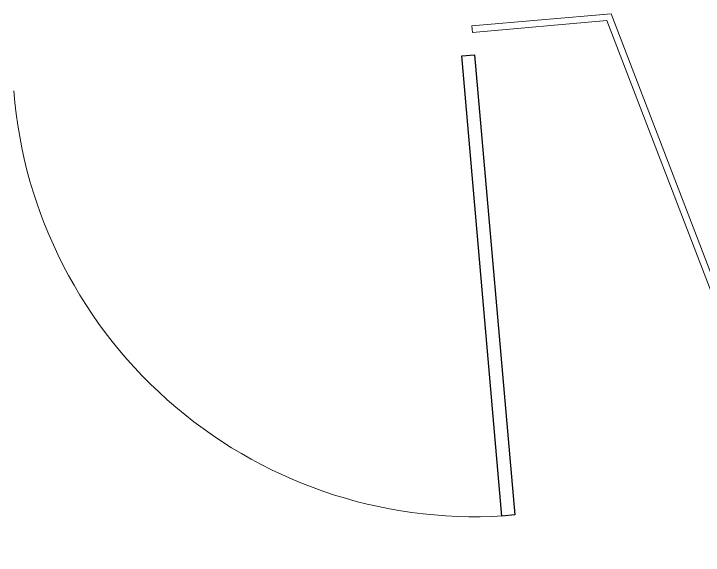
# Model space of a CAD drawing. Header units: inches. Extents: x 587 to 1284, y 1170 to 2052.
# Drawn here: x 930.3 to 984, y 1291.6 to 1333.8 of the extents above; entities that cross this region are included whole.
import ezdxf

# ---------------------------------------------------------------- set-up
doc = ezdxf.new("R2010")
doc.units = ezdxf.units.IN
doc.header["$MEASUREMENT"] = 0
doc.layers.add('A-DOOR', color=31, linetype='Continuous', lineweight=18)
doc.layers.add('I-WALL', color=2, linetype='Continuous', lineweight=18)

# ---------------------------------------------------------------- blocks, each defined once
blk = doc.blocks.new('Door - Glass Single - Full Rail - Long Handle-7403960-Level 07  POWER _ SIGNAL')
at = {"layer": 'A-DOOR', "lineweight": 30}
for p, q in [((17, -2), (18, -2)), ((17, -38), (17, -2)), ((18, -2), (18, -38)), ((18, -38), (17, -38))]:
    blk.add_line(p, q, dxfattribs=at)
at = {"layer": 'A-DOOR', "lineweight": 9}
blk.add_arc((18, -2), 36, 179.5, 270, dxfattribs=at)

msp = doc.modelspace()

# ---------------------------------------------------------------- linework, layer by layer
at = {"layer": 'I-WALL'}
for p, q in [((976.868, 1333.836), (966.024, 1332.888)), ((988.597, 1303.28), (976.868, 1333.836)), ((966.068, 1332.389), (976.536, 1333.305)), ((976.536, 1333.305), (988.254, 1302.78)), ((966.024, 1332.888), (966.068, 1332.389))]:
    msp.add_line(p, q, dxfattribs=at)

# ---------------------------------------------------------------- block references
at = {"layer": 'A-DOOR', "rotation": 4.999999999999918}
msp.add_blockref('Door - Glass Single - Full Rail - Long Handle-7403960-Level 07  POWER _ SIGNAL', (948.114, 1331.07), dxfattribs=at)

doc.saveas('drawing.dxf')
